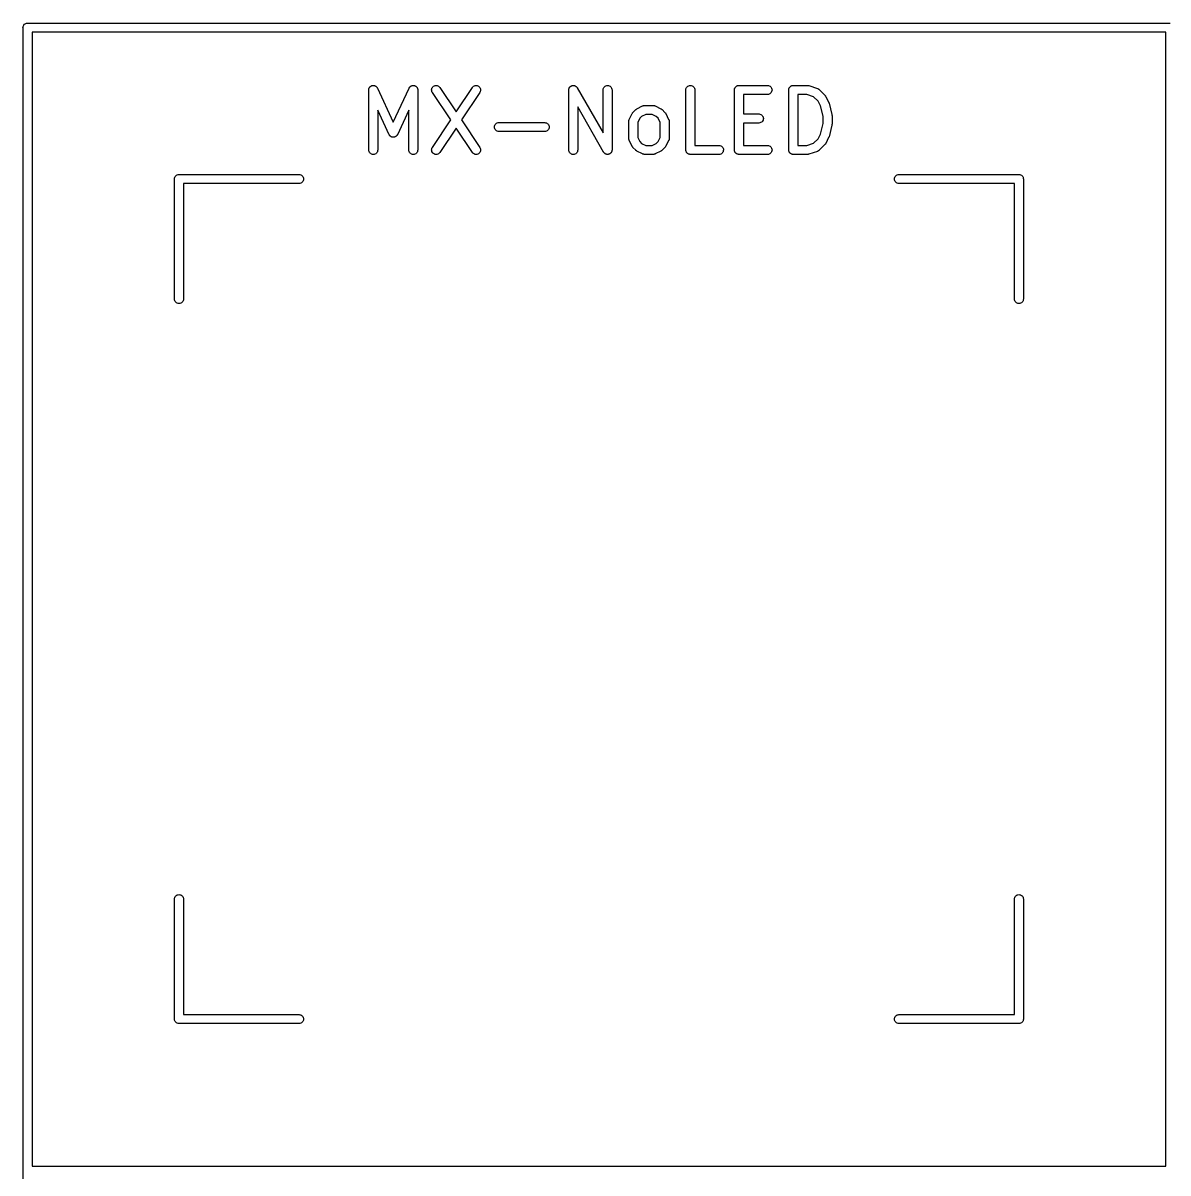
# Model space of a CAD drawing. Extents: x 92.8 to 169.1, y -159.6 to -64.2.
# Drawn here: x 92.79 to 111.88, y -83.38 to -64.22 of the extents above; entities that cross this region are included whole.
import ezdxf

# ---------------------------------------------------------------- set-up
doc = ezdxf.new("R2010")
doc.units = 0
doc.layers.add('BLACK', color=7, linetype='CONTINUOUS')

msp = doc.modelspace()

# ---------------------------------------------------------------- linework, layer by layer
at = {"layer": 'BLACK', "linetype": 'CONTINUOUS'}
for p, q in [((92.7936, -64.2938), (92.7951, -64.2791)), ((92.794, -64.2975), (92.7936, -64.2938)), ((92.794, -83.3401), (92.794, -64.2975)), ((92.7951, -64.2791), (92.7994, -64.265)), ((92.7994, -64.265), (92.8063, -64.2519)), ((92.8063, -64.2519), (92.8157, -64.2405)), ((92.8157, -64.2405), (92.8271, -64.2311)), ((92.8271, -64.2311), (92.8402, -64.2242)), ((92.8402, -64.2242), (92.8543, -64.2199)), ((92.8543, -64.2199), (92.8653, -64.2188)), ((92.8653, -64.2188), (92.869, -64.2184)), ((92.869, -64.2184), (92.8727, -64.2188)), ((92.8727, -64.2188), (111.915, -64.2188)), ((92.944, -64.3688), (92.944, -83.2688)), ((111.844, -64.3688), (92.944, -64.3688)), ((111.844, -83.2688), (111.844, -64.3688)), ((98.5571, -65.3326), (98.5577, -65.3271)), ((98.5571, -65.3337), (98.5571, -65.3326)), ((98.5571, -66.3337), (98.5571, -65.3337)), ((98.5577, -65.3271), (98.5581, -65.3215)), ((98.5581, -65.3215), (98.5585, -65.3198)), ((98.5585, -65.3198), (98.5587, -65.3181)), ((98.5587, -65.3181), (98.5604, -65.3127)), ((98.5604, -65.3127), (98.5619, -65.3073)), ((98.5619, -65.3073), (98.5626, -65.3058)), ((98.5626, -65.3058), (98.5632, -65.3041)), ((98.5632, -65.3041), (98.5659, -65.2992)), ((98.5659, -65.2992), (98.5683, -65.2942)), ((98.5683, -65.2942), (98.5694, -65.2928)), ((98.5694, -65.2928), (98.5702, -65.2913)), ((98.5702, -65.2913), (98.5738, -65.287)), ((98.5738, -65.287), (98.5772, -65.2825)), ((98.5772, -65.2825), (98.5785, -65.2814)), ((98.5785, -65.2814), (98.5796, -65.2801)), ((98.5796, -65.2801), (98.584, -65.2766)), ((98.584, -65.2766), (98.5882, -65.2729)), ((98.5882, -65.2729), (98.5897, -65.272)), ((98.5897, -65.272), (98.591, -65.2709)), ((98.591, -65.2709), (98.596, -65.2683)), ((98.596, -65.2683), (98.6009, -65.2655)), ((98.6009, -65.2655), (98.6025, -65.2649)), ((98.6025, -65.2649), (98.604, -65.2641)), ((98.604, -65.2641), (98.6094, -65.2626)), ((98.6094, -65.2626), (98.6147, -65.2607)), ((98.6147, -65.2607), (98.6164, -65.2605)), ((98.6164, -65.2605), (98.618, -65.26)), ((98.618, -65.26), (98.6236, -65.2595)), ((98.6236, -65.2595), (98.6292, -65.2587)), ((98.6292, -65.2587), (98.6309, -65.2588)), ((98.6309, -65.2588), (98.6326, -65.2587)), ((98.6326, -65.2587), (98.6382, -65.2593)), ((98.6382, -65.2593), (98.6438, -65.2596)), ((98.6438, -65.2596), (98.6455, -65.26)), ((98.6455, -65.26), (98.6472, -65.2602)), ((98.6472, -65.2602), (98.6525, -65.2619)), ((98.6525, -65.2619), (98.658, -65.2633)), ((98.658, -65.2633), (98.6595, -65.264)), ((98.6595, -65.264), (98.6612, -65.2645)), ((98.6612, -65.2645), (98.6661, -65.2672)), ((98.6661, -65.2672), (98.6712, -65.2697)), ((98.6712, -65.2697), (98.6725, -65.2707)), ((98.6725, -65.2707), (98.674, -65.2715)), ((98.674, -65.2715), (98.6784, -65.2751)), ((98.6784, -65.2751), (98.6828, -65.2785)), ((98.6828, -65.2785), (98.684, -65.2797)), ((98.684, -65.2797), (98.6853, -65.2808)), ((98.6853, -65.2808), (98.6889, -65.2852)), ((98.6889, -65.2852), (98.6926, -65.2894)), ((98.6926, -65.2894), (98.6935, -65.2908)), ((98.6935, -65.2908), (98.6946, -65.2922)), ((98.6946, -65.2922), (98.6972, -65.2971)), ((98.6972, -65.2971), (98.7001, -65.302)), ((98.7001, -65.302), (98.9654, -65.8706)), ((98.9654, -65.8706), (99.2308, -65.302)), ((99.2308, -65.302), (99.2312, -65.301)), ((99.2312, -65.301), (99.2342, -65.2962)), ((99.2342, -65.2962), (99.2369, -65.2913)), ((99.2369, -65.2913), (99.238, -65.29)), ((99.238, -65.29), (99.2389, -65.2885)), ((99.2389, -65.2885), (99.2427, -65.2844)), ((99.2427, -65.2844), (99.2463, -65.2801)), ((99.2463, -65.2801), (99.2476, -65.279)), ((99.2476, -65.279), (99.2488, -65.2778)), ((99.2488, -65.2778), (99.2533, -65.2744)), ((99.2533, -65.2744), (99.2577, -65.2709)), ((99.2577, -65.2709), (99.2592, -65.2701)), ((99.2592, -65.2701), (99.2606, -65.2691)), ((99.2606, -65.2691), (99.2657, -65.2667)), ((99.2657, -65.2667), (99.2707, -65.2641)), ((99.2707, -65.2641), (99.2723, -65.2637)), ((99.2723, -65.2637), (99.2739, -65.2629)), ((99.2739, -65.2629), (99.2793, -65.2616)), ((99.2793, -65.2616), (99.2847, -65.26)), ((99.2847, -65.26), (99.2864, -65.2599)), ((99.2864, -65.2599), (99.2881, -65.2594)), ((99.2881, -65.2594), (99.2937, -65.2592)), ((99.2937, -65.2592), (99.2993, -65.2587)), ((99.2993, -65.2587), (99.301, -65.2589)), ((99.301, -65.2589), (99.3027, -65.2588)), ((99.3027, -65.2588), (99.3083, -65.2596)), ((99.3083, -65.2596), (99.3138, -65.2602)), ((99.3138, -65.2602), (99.3155, -65.2607)), ((99.3155, -65.2607), (99.3172, -65.261)), ((99.3172, -65.261), (99.3225, -65.2629)), ((99.3225, -65.2629), (99.3278, -65.2645)), ((99.3278, -65.2645), (99.3293, -65.2654)), ((99.3293, -65.2654), (99.331, -65.2659)), ((99.331, -65.2659), (99.3358, -65.2688)), ((99.3358, -65.2688), (99.3407, -65.2715)), ((99.3407, -65.2715), (99.342, -65.2726)), ((99.342, -65.2726), (99.3435, -65.2735)), ((99.3435, -65.2735), (99.3477, -65.2773)), ((99.3477, -65.2773), (99.352, -65.2808)), ((99.352, -65.2808), (99.3531, -65.2822)), ((99.3531, -65.2822), (99.3543, -65.2833)), ((99.3543, -65.2833), (99.3577, -65.2878)), ((99.3577, -65.2878), (99.3612, -65.2922)), ((99.3612, -65.2922), (99.362, -65.2937)), ((99.362, -65.2937), (99.3631, -65.2951)), ((99.3631, -65.2951), (99.3655, -65.3002)), ((99.3655, -65.3002), (99.3681, -65.3051)), ((99.3681, -65.3051), (99.3686, -65.3067)), ((99.3686, -65.3067), (99.3693, -65.3083)), ((99.3693, -65.3083), (99.3707, -65.3137)), ((99.3707, -65.3137), (99.3723, -65.3191)), ((99.3723, -65.3191), (99.3725, -65.3208)), ((99.3725, -65.3208), (99.3729, -65.3225)), ((99.3729, -65.3225), (99.3732, -65.3281)), ((99.3732, -65.3281), (99.3738, -65.3337)), ((99.3738, -65.3337), (99.3738, -66.3337)), ((99.6047, -65.3328), (99.6063, -65.3182)), ((99.606, -65.3473), (99.6047, -65.3328)), ((99.61, -65.3614), (99.606, -65.3473)), ((99.6063, -65.3182), (99.6107, -65.3042)), ((99.6107, -65.3042), (99.6178, -65.2914)), ((99.6178, -65.2914), (99.6272, -65.2802)), ((99.6272, -65.2802), (99.6385, -65.271)), ((99.6385, -65.271), (99.6515, -65.2642)), ((99.6515, -65.2642), (99.6655, -65.26)), ((99.6655, -65.26), (99.6801, -65.2587)), ((99.6801, -65.2587), (99.6947, -65.2602)), ((99.6947, -65.2602), (99.7087, -65.2645)), ((99.7087, -65.2645), (99.7216, -65.2714)), ((99.7216, -65.2714), (99.7328, -65.2807)), ((99.7328, -65.2807), (99.7421, -65.2921)), ((99.7421, -65.2921), (100.013, -65.6985)), ((100.013, -65.6985), (100.284, -65.2921)), ((100.284, -65.2921), (100.285, -65.2912)), ((100.285, -65.2912), (100.294, -65.28)), ((100.294, -65.28), (100.305, -65.2709)), ((100.305, -65.2709), (100.318, -65.2641)), ((100.318, -65.2641), (100.332, -65.26)), ((100.332, -65.26), (100.347, -65.2587)), ((100.347, -65.2587), (100.362, -65.2602)), ((100.362, -65.2602), (100.376, -65.2646)), ((100.376, -65.2646), (100.388, -65.2716)), ((100.388, -65.2716), (100.4, -65.2809)), ((100.4, -65.2809), (100.409, -65.2923)), ((100.409, -65.2923), (100.416, -65.3052)), ((100.416, -65.3052), (100.42, -65.3192)), ((100.42, -65.3484), (100.416, -65.3624)), ((100.42, -65.3192), (100.421, -65.3338)), ((100.421, -65.3338), (100.42, -65.3484)), ((101.89, -65.3326), (101.891, -65.3301)), ((101.89, -65.3337), (101.89, -65.3326)), ((101.89, -66.3337), (101.89, -65.3337)), ((101.891, -65.3276), (101.892, -65.3229)), ((101.891, -65.3301), (101.891, -65.3276)), ((101.892, -65.3181), (101.893, -65.3157)), ((101.892, -65.3229), (101.892, -65.3181)), ((101.893, -65.3132), (101.895, -65.3087)), ((101.893, -65.3157), (101.893, -65.3132)), ((101.895, -65.3087), (101.896, -65.3041)), ((101.896, -65.3041), (101.898, -65.3019)), ((101.898, -65.3019), (101.899, -65.2996)), ((101.899, -65.2996), (101.901, -65.2955)), ((101.901, -65.2955), (101.904, -65.2913)), ((101.904, -65.2913), (101.905, -65.2894)), ((101.905, -65.2894), (101.907, -65.2872)), ((101.907, -65.2872), (101.91, -65.2838)), ((101.91, -65.2838), (101.913, -65.2801)), ((101.913, -65.2801), (101.915, -65.2785)), ((101.915, -65.2785), (101.917, -65.2767)), ((101.917, -65.2767), (101.921, -65.2739)), ((101.921, -65.2739), (101.924, -65.2709)), ((101.924, -65.2709), (101.927, -65.2698)), ((101.927, -65.2698), (101.929, -65.2683)), ((101.929, -65.2683), (101.933, -65.2664)), ((101.933, -65.2664), (101.937, -65.2641)), ((101.937, -65.2641), (101.94, -65.2634)), ((101.94, -65.2634), (101.942, -65.2624)), ((101.942, -65.2624), (101.947, -65.2614)), ((101.947, -65.2614), (101.951, -65.26)), ((101.951, -65.26), (101.954, -65.2598)), ((101.954, -65.2598), (101.956, -65.2592)), ((101.956, -65.2592), (101.961, -65.2591)), ((101.961, -65.2591), (101.966, -65.2587)), ((101.966, -65.2587), (101.968, -65.2589)), ((101.968, -65.2589), (101.971, -65.2589)), ((101.971, -65.2589), (101.976, -65.2597)), ((101.976, -65.2597), (101.981, -65.2602)), ((101.981, -65.2602), (101.983, -65.261)), ((101.983, -65.261), (101.985, -65.2614)), ((101.985, -65.2614), (101.99, -65.2631)), ((101.99, -65.2631), (101.994, -65.2645)), ((101.994, -65.2645), (101.997, -65.2657)), ((101.997, -65.2657), (101.999, -65.2667)), ((101.999, -65.2667), (102.003, -65.2692)), ((102.003, -65.2692), (102.007, -65.2715)), ((102.007, -65.2715), (102.009, -65.2731)), ((102.009, -65.2731), (102.011, -65.2745)), ((102.011, -65.2745), (102.015, -65.2778)), ((102.015, -65.2778), (102.019, -65.2808)), ((102.019, -65.2808), (102.02, -65.2828)), ((102.02, -65.2828), (102.022, -65.2845)), ((102.022, -65.2845), (102.025, -65.2885)), ((102.025, -65.2885), (102.028, -65.2922)), ((102.028, -65.2922), (102.029, -65.2944)), ((102.029, -65.2944), (102.031, -65.2965)), ((102.031, -65.2965), (102.462, -66.0513)), ((102.462, -65.3326), (102.463, -65.3181)), ((102.462, -65.3337), (102.462, -65.3326)), ((102.462, -66.0513), (102.462, -65.3337)), ((102.463, -65.3181), (102.468, -65.3041)), ((102.468, -65.3041), (102.475, -65.2913)), ((102.475, -65.2913), (102.484, -65.2801)), ((102.484, -65.2801), (102.496, -65.2709)), ((102.496, -65.2709), (102.509, -65.2641)), ((102.509, -65.2641), (102.523, -65.26)), ((102.523, -65.26), (102.537, -65.2587)), ((102.537, -65.2587), (102.552, -65.2602)), ((102.552, -65.2602), (102.566, -65.2645)), ((102.566, -65.2645), (102.579, -65.2715)), ((102.579, -65.2715), (102.59, -65.2808)), ((102.59, -65.2808), (102.599, -65.2922)), ((102.599, -65.2922), (102.606, -65.3051)), ((102.606, -65.3051), (102.61, -65.3191)), ((102.61, -65.3191), (102.612, -65.3337)), ((102.612, -65.3337), (102.612, -66.3337)), ((103.843, -65.3326), (103.844, -65.3181)), ((103.843, -65.3337), (103.843, -65.3326)), ((103.843, -66.3337), (103.843, -65.3337)), ((103.844, -65.3181), (103.849, -65.3041)), ((103.849, -65.3041), (103.856, -65.2913)), ((103.856, -65.2913), (103.865, -65.2801)), ((103.865, -65.2801), (103.877, -65.2709)), ((103.877, -65.2709), (103.89, -65.2641)), ((103.89, -65.2641), (103.904, -65.26)), ((103.904, -65.26), (103.918, -65.2587)), ((103.918, -65.2587), (103.933, -65.2602)), ((103.933, -65.2602), (103.947, -65.2645)), ((103.947, -65.2645), (103.96, -65.2715)), ((103.96, -65.2715), (103.971, -65.2808)), ((103.971, -65.2808), (103.98, -65.2922)), ((103.98, -65.2922), (103.987, -65.3051)), ((103.987, -65.3051), (103.991, -65.3191)), ((103.991, -65.3191), (103.993, -65.3337)), ((103.993, -65.3337), (103.993, -66.2587)), ((104.652, -65.3326), (104.653, -65.3256)), ((104.652, -65.3331), (104.652, -65.3326)), ((104.652, -65.3332), (104.652, -65.3331)), ((104.652, -65.3337), (104.652, -65.3332)), ((104.652, -65.3332), (104.652, -65.3332)), ((104.652, -66.3337), (104.652, -65.3337)), ((104.653, -65.3256), (104.654, -65.3186)), ((104.654, -65.3181), (104.656, -65.3114)), ((104.654, -65.3183), (104.654, -65.3181)), ((104.654, -65.3186), (104.654, -65.3183)), ((104.656, -65.3114), (104.658, -65.3046)), ((104.658, -65.3041), (104.662, -65.2979)), ((104.658, -65.3044), (104.658, -65.3041)), ((104.658, -65.3046), (104.658, -65.3044)), ((104.662, -65.2979), (104.665, -65.2917)), ((104.665, -65.2913), (104.67, -65.2859)), ((104.665, -65.2915), (104.665, -65.2913)), ((104.665, -65.2917), (104.665, -65.2915)), ((104.67, -65.2859), (104.674, -65.2805)), ((104.674, -65.2805), (104.675, -65.2803)), ((104.675, -65.2801), (104.68, -65.2757)), ((104.675, -65.2803), (104.675, -65.2801)), ((104.68, -65.2757), (104.686, -65.2712)), ((104.686, -65.2709), (104.693, -65.2677)), ((104.686, -65.2711), (104.686, -65.2709)), ((104.686, -65.2712), (104.686, -65.2711)), ((104.693, -65.2677), (104.699, -65.2643)), ((104.699, -65.2641), (104.706, -65.2621)), ((104.699, -65.2643), (104.699, -65.2641)), ((104.699, -65.2643), (104.699, -65.2643)), ((104.706, -65.2621), (104.713, -65.2601)), ((104.713, -65.26), (104.72, -65.2594)), ((104.713, -65.2601), (104.713, -65.26)), ((104.713, -65.2601), (104.713, -65.2601)), ((104.72, -65.2594), (104.727, -65.2587)), ((104.727, -65.2587), (105.204, -65.2587)), ((105.204, -65.2587), (105.205, -65.2587)), ((105.205, -65.2587), (105.219, -65.2603)), ((105.219, -65.2603), (105.233, -65.2647)), ((105.233, -65.2647), (105.246, -65.2718)), ((105.246, -65.2718), (105.257, -65.2812)), ((105.257, -65.2812), (105.266, -65.2926)), ((105.266, -65.2926), (105.273, -65.3056)), ((105.273, -65.3056), (105.277, -65.3196)), ((105.277, -65.3488), (105.273, -65.3627)), ((105.277, -65.3196), (105.279, -65.3342)), ((105.279, -65.3342), (105.277, -65.3488)), ((105.557, -65.3326), (105.558, -65.3256)), ((105.557, -65.3331), (105.557, -65.3326)), ((105.557, -65.3332), (105.557, -65.3331)), ((105.557, -65.3337), (105.557, -65.3332)), ((105.557, -65.3332), (105.557, -65.3332)), ((105.557, -66.3337), (105.557, -65.3337)), ((105.558, -65.3256), (105.559, -65.3186)), ((105.559, -65.3181), (105.561, -65.3114)), ((105.559, -65.3183), (105.559, -65.3181)), ((105.559, -65.3186), (105.559, -65.3183)), ((105.561, -65.3114), (105.563, -65.3046)), ((105.563, -65.3041), (105.567, -65.2979)), ((105.563, -65.3044), (105.563, -65.3041)), ((105.563, -65.3046), (105.563, -65.3044)), ((105.567, -65.2979), (105.57, -65.2917)), ((105.57, -65.2913), (105.575, -65.2859)), ((105.57, -65.2915), (105.57, -65.2913)), ((105.57, -65.2917), (105.57, -65.2915)), ((105.575, -65.2859), (105.579, -65.2805)), ((105.579, -65.2803), (105.58, -65.2801)), ((105.579, -65.2805), (105.579, -65.2803)), ((105.58, -65.2801), (105.585, -65.2757)), ((105.585, -65.2757), (105.591, -65.2712)), ((105.591, -65.2709), (105.597, -65.2677)), ((105.591, -65.2711), (105.591, -65.2709)), ((105.591, -65.2712), (105.591, -65.2711)), ((105.597, -65.2677), (105.604, -65.2643)), ((105.604, -65.2641), (105.611, -65.2621)), ((105.604, -65.2643), (105.604, -65.2641)), ((105.604, -65.2643), (105.604, -65.2643)), ((105.611, -65.2621), (105.618, -65.2601)), ((105.618, -65.26), (105.625, -65.2594)), ((105.618, -65.2601), (105.618, -65.26)), ((105.618, -65.2601), (105.618, -65.2601)), ((105.625, -65.2594), (105.632, -65.2587)), ((105.632, -65.2587), (105.87, -65.2587)), ((105.87, -65.2587), (105.871, -65.2587)), ((105.871, -65.2587), (105.875, -65.2592)), ((105.875, -65.2592), (105.88, -65.2593)), ((105.88, -65.2593), (105.883, -65.26)), ((105.883, -65.26), (105.886, -65.2603)), ((105.886, -65.2603), (105.89, -65.2616)), ((105.89, -65.2616), (105.894, -65.2625)), ((105.894, -65.2625), (106.037, -65.3101)), ((106.037, -65.3101), (106.038, -65.3105)), ((106.038, -65.3105), (106.04, -65.3114)), ((106.04, -65.3114), (106.042, -65.3121)), ((106.042, -65.3121), (106.046, -65.3145)), ((106.046, -65.3145), (106.051, -65.3166)), ((106.051, -65.3166), (106.053, -65.3179)), ((106.053, -65.3179), (106.055, -65.319)), ((106.055, -65.319), (106.059, -65.3222)), ((106.059, -65.3222), (106.063, -65.3252)), ((106.063, -65.3252), (106.064, -65.3269)), ((106.064, -65.3269), (106.066, -65.3283)), ((106.066, -65.3283), (106.161, -65.4235)), ((99.6167, -65.3744), (99.61, -65.3614)), ((99.6173, -65.3753), (99.6167, -65.3744)), ((99.9229, -65.8337), (99.6173, -65.3753)), ((100.409, -65.3753), (100.103, -65.8337)), ((100.416, -65.3624), (100.409, -65.3753)), ((105.204, -65.4087), (104.802, -65.4087)), ((104.802, -65.4087), (104.802, -65.7349)), ((105.218, -65.4073), (105.204, -65.4087)), ((105.232, -65.403), (105.218, -65.4073)), ((105.245, -65.3961), (105.232, -65.403)), ((105.256, -65.3869), (105.245, -65.3961)), ((105.266, -65.3756), (105.256, -65.3869)), ((105.273, -65.3627), (105.266, -65.3756)), ((105.707, -65.4087), (105.707, -66.2587)), ((105.858, -65.4087), (105.707, -65.4087)), ((105.973, -65.4469), (105.858, -65.4087)), ((106.047, -65.521), (105.973, -65.4469)), ((106.085, -65.598), (106.047, -65.521)), ((106.161, -65.4235), (106.162, -65.4243)), ((106.162, -65.4243), (106.165, -65.4275)), ((106.165, -65.4275), (106.168, -65.4306)), ((106.168, -65.4306), (106.169, -65.4333)), ((106.169, -65.4333), (106.171, -65.4357)), ((106.171, -65.4357), (106.173, -65.4394)), ((106.173, -65.4394), (106.175, -65.443)), ((106.175, -65.443), (106.223, -65.5382)), ((106.223, -65.5382), (106.223, -65.5392)), ((106.223, -65.5392), (106.224, -65.5395)), ((106.224, -65.5395), (106.224, -65.5398)), ((106.224, -65.5398), (106.226, -65.5464)), ((98.8975, -66.0797), (98.7071, -65.6717)), ((98.7071, -65.6717), (98.7071, -66.3337)), ((99.2238, -65.6717), (99.0334, -66.0797)), ((99.2238, -66.3337), (99.2238, -65.6717)), ((102.472, -66.3709), (102.04, -65.6161)), ((102.04, -65.6161), (102.04, -66.3337)), ((102.898, -65.8239), (102.946, -65.7287)), ((102.946, -65.7278), (102.949, -65.7242)), ((102.946, -65.7287), (102.946, -65.7278)), ((102.949, -65.7242), (102.951, -65.7205)), ((102.951, -65.7205), (102.953, -65.7181)), ((102.953, -65.7181), (102.954, -65.7155)), ((102.954, -65.7155), (102.957, -65.7125)), ((102.957, -65.7125), (102.96, -65.7092)), ((102.96, -65.7092), (103.008, -65.6616)), ((103.008, -65.6609), (103.012, -65.6582)), ((103.008, -65.6616), (103.008, -65.6609)), ((103.012, -65.6582), (103.015, -65.6553)), ((103.015, -65.6553), (103.017, -65.6537)), ((103.017, -65.6537), (103.02, -65.6517)), ((103.02, -65.6517), (103.024, -65.6498)), ((103.024, -65.6498), (103.027, -65.6476)), ((103.027, -65.6476), (103.122, -65.5999)), ((103.122, -65.5999), (103.123, -65.5995)), ((103.123, -65.5995), (103.125, -65.5987)), ((103.125, -65.5987), (103.127, -65.5977)), ((103.127, -65.5977), (103.132, -65.5962)), ((103.132, -65.5962), (103.137, -65.5944)), ((103.137, -65.5944), (103.139, -65.5941)), ((103.139, -65.5941), (103.141, -65.5934)), ((103.141, -65.5934), (103.146, -65.5929)), ((103.146, -65.5929), (103.152, -65.5921)), ((103.152, -65.5921), (103.154, -65.5922)), ((103.154, -65.5922), (103.156, -65.592)), ((103.156, -65.592), (103.299, -65.592)), ((103.299, -65.592), (103.3, -65.592)), ((103.3, -65.592), (103.302, -65.5923)), ((103.302, -65.5923), (103.304, -65.5922)), ((103.304, -65.5922), (103.309, -65.5931)), ((103.309, -65.5931), (103.314, -65.5937)), ((103.314, -65.5937), (103.316, -65.5943)), ((103.316, -65.5943), (103.319, -65.5947)), ((103.319, -65.5947), (103.323, -65.5965)), ((103.323, -65.5965), (103.328, -65.5981)), ((103.328, -65.5981), (103.33, -65.5991)), ((103.33, -65.5991), (103.332, -65.5999)), ((103.332, -65.5999), (103.428, -65.6476)), ((103.428, -65.6476), (103.428, -65.648)), ((103.428, -65.648), (103.432, -65.6503)), ((103.432, -65.6503), (103.436, -65.6523)), ((103.436, -65.6523), (103.438, -65.6543)), ((103.438, -65.6543), (103.441, -65.656)), ((103.441, -65.656), (103.444, -65.6589)), ((103.444, -65.6589), (103.447, -65.6616)), ((103.447, -65.6616), (103.495, -65.7092)), ((103.495, -65.7092), (103.495, -65.71)), ((103.495, -65.71), (103.498, -65.7133)), ((103.498, -65.7133), (103.501, -65.7163)), ((103.501, -65.7163), (103.503, -65.719)), ((103.503, -65.719), (103.505, -65.7214)), ((103.505, -65.7214), (103.506, -65.7251)), ((103.506, -65.7251), (103.509, -65.7287)), ((103.509, -65.7287), (103.556, -65.8239)), ((104.802, -65.7349), (105.061, -65.7349)), ((105.061, -65.7349), (105.062, -65.7349)), ((105.062, -65.7349), (105.076, -65.7365)), ((106.129, -65.7715), (106.085, -65.598)), ((106.226, -65.5464), (106.228, -65.5529)), ((106.228, -65.5529), (106.229, -65.5533)), ((106.229, -65.5533), (106.229, -65.5536)), ((106.229, -65.5536), (106.276, -65.7441)), ((99.6173, -66.2921), (99.9229, -65.8337)), ((100.103, -65.8337), (100.409, -66.2921)), ((100.654, -65.9376), (100.658, -65.9237)), ((100.658, -65.9237), (100.665, -65.9108)), ((100.665, -65.9108), (100.674, -65.8995)), ((100.674, -65.8995), (100.686, -65.8903)), ((100.686, -65.8903), (100.699, -65.8834)), ((100.699, -65.8834), (100.713, -65.8792)), ((100.713, -65.8792), (100.727, -65.8777)), ((100.727, -65.8777), (101.489, -65.8777)), ((101.489, -65.8777), (101.49, -65.8777)), ((101.49, -65.8777), (101.505, -65.8794)), ((101.505, -65.8794), (101.519, -65.8838)), ((101.519, -65.8838), (101.532, -65.8908)), ((101.532, -65.8908), (101.543, -65.9003)), ((101.543, -65.9003), (101.552, -65.9117)), ((101.552, -65.9117), (101.559, -65.9246)), ((101.559, -65.9246), (101.563, -65.9387)), ((102.89, -65.8564), (102.891, -65.8542)), ((102.89, -65.8575), (102.89, -65.8564)), ((102.89, -66.1432), (102.89, -65.8575)), ((102.891, -65.847), (102.892, -65.8419)), ((102.891, -65.852), (102.891, -65.847)), ((102.891, -65.8542), (102.891, -65.852)), ((102.892, -65.8419), (102.893, -65.8398)), ((102.893, -65.8376), (102.895, -65.8328)), ((102.893, -65.8398), (102.893, -65.8376)), ((102.895, -65.8328), (102.896, -65.8279)), ((102.896, -65.8279), (102.898, -65.826)), ((102.898, -65.826), (102.898, -65.8239)), ((103.075, -65.8067), (103.04, -65.8752)), ((103.04, -65.8752), (103.04, -66.1255)), ((103.105, -65.7763), (103.075, -65.8067)), ((103.174, -65.742), (103.105, -65.7763)), ((103.281, -65.742), (103.174, -65.742)), ((103.35, -65.7763), (103.281, -65.742)), ((103.38, -65.8067), (103.35, -65.7763)), ((103.414, -65.8752), (103.38, -65.8067)), ((103.414, -66.1255), (103.414, -65.8752)), ((103.556, -65.8239), (103.557, -65.8249)), ((103.557, -65.8249), (103.558, -65.827)), ((103.558, -65.827), (103.559, -65.8289)), ((103.559, -65.8289), (103.56, -65.8338)), ((103.56, -65.8338), (103.562, -65.8386)), ((103.562, -65.8386), (103.562, -65.8408)), ((103.562, -65.8408), (103.563, -65.8429)), ((103.563, -65.8429), (103.563, -65.848)), ((103.563, -65.848), (103.564, -65.8531)), ((103.564, -65.8531), (103.564, -65.8553)), ((103.564, -65.8553), (103.564, -65.8575)), ((103.564, -65.8575), (103.564, -66.1432)), ((105.061, -65.8849), (104.802, -65.8849)), ((104.802, -65.8849), (104.802, -66.2587)), ((105.075, -65.8834), (105.061, -65.8849)), ((105.089, -65.8792), (105.075, -65.8834)), ((105.076, -65.7365), (105.09, -65.7409)), ((105.102, -65.8723), (105.089, -65.8792)), ((105.09, -65.7409), (105.103, -65.748)), ((105.114, -65.8631), (105.102, -65.8723)), ((105.103, -65.748), (105.114, -65.7574)), ((105.114, -65.7574), (105.123, -65.7688)), ((105.123, -65.8518), (105.114, -65.8631)), ((105.123, -65.7688), (105.13, -65.7818)), ((105.13, -65.8389), (105.123, -65.8518)), ((105.13, -65.7818), (105.134, -65.7958)), ((105.134, -65.825), (105.13, -65.8389)), ((105.134, -65.7958), (105.136, -65.8104)), ((105.136, -65.8104), (105.134, -65.825)), ((106.085, -66.0694), (106.129, -65.8959)), ((106.129, -65.8959), (106.129, -65.7715)), ((106.276, -65.9233), (106.229, -66.1138)), ((106.276, -65.7441), (106.277, -65.7451)), ((106.277, -65.9207), (106.276, -65.922)), ((106.276, -65.922), (106.276, -65.9233)), ((106.277, -65.7451), (106.277, -65.7464)), ((106.277, -65.7464), (106.277, -65.7477)), ((106.277, -65.7477), (106.278, -65.7537)), ((106.278, -65.9148), (106.277, -65.9207)), ((106.278, -65.7537), (106.278, -65.7596)), ((106.278, -65.7596), (106.278, -65.7609)), ((106.278, -65.7609), (106.279, -65.7623)), ((106.279, -65.9062), (106.278, -65.9075)), ((106.278, -65.9075), (106.278, -65.9088)), ((106.278, -65.9088), (106.278, -65.9148)), ((106.279, -65.7623), (106.279, -65.9051)), ((106.279, -65.9051), (106.279, -65.9062)), ((98.8995, -66.083), (98.8975, -66.0797)), ((98.9011, -66.0866), (98.8995, -66.083)), ((98.9032, -66.0893), (98.9011, -66.0866)), ((98.9049, -66.0923), (98.9032, -66.0893)), ((98.9075, -66.0952), (98.9049, -66.0923)), ((98.9099, -66.0983), (98.9075, -66.0952)), ((98.9124, -66.1006), (98.9099, -66.0983)), ((98.9147, -66.1032), (98.9124, -66.1006)), ((98.9178, -66.1055), (98.9147, -66.1032)), ((98.9207, -66.1082), (98.9178, -66.1055)), ((98.9236, -66.1099), (98.9207, -66.1082)), ((98.9264, -66.112), (98.9236, -66.1099)), ((98.9299, -66.1137), (98.9264, -66.112)), ((98.9332, -66.1157), (98.9299, -66.1137)), ((98.9365, -66.1169), (98.9332, -66.1157)), ((98.9396, -66.1184), (98.9365, -66.1169)), ((98.9934, -66.1173), (98.9903, -66.1187)), ((98.9967, -66.1161), (98.9934, -66.1173)), ((99, -66.1142), (98.9967, -66.1161)), ((99.0036, -66.1125), (99, -66.1142)), ((99.0064, -66.1105), (99.0036, -66.1125)), ((99.0093, -66.1088), (99.0064, -66.1105)), ((99.0122, -66.1062), (99.0093, -66.1088)), ((99.0154, -66.1039), (99.0122, -66.1062)), ((99.0177, -66.1014), (99.0154, -66.1039)), ((99.0203, -66.0991), (99.0177, -66.1014)), ((99.0227, -66.096), (99.0203, -66.0991)), ((99.0253, -66.0931), (99.0227, -66.096)), ((99.0271, -66.0902), (99.0253, -66.0931)), ((99.0292, -66.0875), (99.0271, -66.0902)), ((99.0309, -66.084), (99.0292, -66.0875)), ((99.0329, -66.0806), (99.0309, -66.084)), ((99.0334, -66.0797), (99.0329, -66.0806)), ((100.013, -65.9689), (99.7421, -66.3753)), ((100.284, -66.3753), (100.013, -65.9689)), ((100.652, -65.9522), (100.654, -65.9376)), ((100.654, -65.9668), (100.652, -65.9522)), ((100.658, -65.9808), (100.654, -65.9668)), ((100.665, -65.9938), (100.658, -65.9808)), ((100.674, -66.0052), (100.665, -65.9938)), ((100.685, -66.0146), (100.674, -66.0052)), ((100.698, -66.0217), (100.685, -66.0146)), ((100.712, -66.0261), (100.698, -66.0217)), ((100.726, -66.0277), (100.712, -66.0261)), ((100.727, -66.0277), (100.726, -66.0277)), ((101.489, -66.0277), (100.727, -66.0277)), ((101.504, -66.0263), (101.489, -66.0277)), ((101.518, -66.0221), (101.504, -66.0263)), ((101.531, -66.0152), (101.518, -66.0221)), ((101.542, -66.0059), (101.531, -66.0152)), ((101.551, -65.9947), (101.542, -66.0059)), ((101.558, -65.9818), (101.551, -65.9947)), ((101.563, -65.9678), (101.558, -65.9818)), ((101.563, -65.9387), (101.564, -65.9533)), ((101.564, -65.9533), (101.563, -65.9678)), ((106.047, -66.1464), (106.085, -66.0694)), ((106.228, -66.1155), (106.226, -66.122)), ((106.229, -66.1138), (106.228, -66.1148)), ((106.228, -66.1148), (106.228, -66.1151)), ((106.228, -66.1151), (106.228, -66.1155)), ((98.9433, -66.1193), (98.9396, -66.1184)), ((98.947, -66.1207), (98.9433, -66.1193)), ((98.9504, -66.1212), (98.947, -66.1207)), ((98.9537, -66.122), (98.9504, -66.1212)), ((98.9576, -66.1223), (98.9537, -66.122)), ((98.9615, -66.1229), (98.9576, -66.1223)), ((98.9649, -66.1227), (98.9615, -66.1229)), ((98.9683, -66.1229), (98.9649, -66.1227)), ((98.9722, -66.1224), (98.9683, -66.1229)), ((98.9761, -66.1222), (98.9722, -66.1224)), ((98.9794, -66.1214), (98.9761, -66.1222)), ((98.9828, -66.1209), (98.9794, -66.1214)), ((98.9865, -66.1196), (98.9828, -66.1209)), ((98.9903, -66.1187), (98.9865, -66.1196)), ((99.6062, -66.319), (99.6104, -66.305)), ((99.6104, -66.305), (99.6173, -66.2921)), ((100.409, -66.2921), (100.409, -66.293)), ((100.409, -66.293), (100.416, -66.306)), ((100.416, -66.306), (100.42, -66.32)), ((102.891, -66.1454), (102.89, -66.1432)), ((102.891, -66.1476), (102.891, -66.1454)), ((102.891, -66.1527), (102.891, -66.1476)), ((102.892, -66.1578), (102.891, -66.1527)), ((102.892, -66.1599), (102.892, -66.1578)), ((102.893, -66.1621), (102.892, -66.1599)), ((102.895, -66.1669), (102.893, -66.1621)), ((102.896, -66.1718), (102.895, -66.1669)), ((102.897, -66.1737), (102.896, -66.1718)), ((102.898, -66.1758), (102.897, -66.1737)), ((102.898, -66.1767), (102.898, -66.1758)), ((102.946, -66.272), (102.898, -66.1767)), ((102.948, -66.2756), (102.946, -66.272)), ((102.95, -66.2793), (102.948, -66.2756)), ((102.952, -66.2817), (102.95, -66.2793)), ((102.954, -66.2844), (102.952, -66.2817)), ((102.957, -66.2874), (102.954, -66.2844)), ((102.959, -66.2907), (102.957, -66.2874)), ((102.96, -66.2915), (102.959, -66.2907)), ((103.008, -66.3391), (102.96, -66.2915)), ((103.04, -66.1255), (103.075, -66.194)), ((103.075, -66.194), (103.105, -66.2244)), ((103.105, -66.2244), (103.174, -66.2587)), ((103.174, -66.2587), (103.281, -66.2587)), ((103.281, -66.2587), (103.35, -66.2244)), ((103.35, -66.2244), (103.38, -66.194)), ((103.38, -66.194), (103.414, -66.1255)), ((103.495, -66.2915), (103.447, -66.3391)), ((103.497, -66.2882), (103.495, -66.2915)), ((103.5, -66.2852), (103.497, -66.2882)), ((103.502, -66.2826), (103.5, -66.2852)), ((103.504, -66.2802), (103.502, -66.2826)), ((103.506, -66.2765), (103.504, -66.2802)), ((103.508, -66.2729), (103.506, -66.2765)), ((103.509, -66.272), (103.508, -66.2729)), ((103.556, -66.1767), (103.509, -66.272)), ((103.557, -66.1747), (103.556, -66.1767)), ((103.558, -66.1727), (103.557, -66.1747)), ((103.56, -66.1679), (103.558, -66.1727)), ((103.562, -66.1631), (103.56, -66.1679)), ((103.563, -66.1588), (103.562, -66.1609)), ((103.562, -66.1609), (103.562, -66.1631)), ((103.564, -66.1487), (103.563, -66.1537)), ((103.563, -66.1537), (103.563, -66.1588)), ((103.564, -66.1432), (103.564, -66.1443)), ((103.564, -66.1443), (103.564, -66.1464)), ((103.564, -66.1464), (103.564, -66.1487)), ((103.993, -66.2587), (104.394, -66.2587)), ((104.394, -66.2587), (104.395, -66.2587)), ((104.395, -66.2587), (104.41, -66.2603)), ((104.41, -66.2603), (104.424, -66.2647)), ((104.424, -66.2647), (104.436, -66.2718)), ((104.436, -66.2718), (104.448, -66.2812)), ((104.448, -66.2812), (104.457, -66.2926)), ((104.457, -66.2926), (104.464, -66.3056)), ((104.464, -66.3056), (104.468, -66.3196)), ((104.802, -66.2587), (105.204, -66.2587)), ((105.204, -66.2587), (105.205, -66.2587)), ((105.205, -66.2587), (105.219, -66.2603)), ((105.219, -66.2603), (105.233, -66.2647)), ((105.233, -66.2647), (105.246, -66.2718)), ((105.246, -66.2718), (105.257, -66.2812)), ((105.257, -66.2812), (105.266, -66.2926)), ((105.266, -66.2926), (105.273, -66.3056)), ((105.273, -66.3056), (105.277, -66.3196)), ((105.707, -66.2587), (105.858, -66.2587)), ((105.858, -66.2587), (105.973, -66.2205)), ((105.973, -66.2205), (106.047, -66.1464)), ((106.161, -66.2439), (106.066, -66.3391)), ((106.164, -66.2406), (106.161, -66.2439)), ((106.167, -66.2376), (106.164, -66.2406)), ((106.169, -66.235), (106.167, -66.2376)), ((106.171, -66.2325), (106.169, -66.235)), ((106.173, -66.2288), (106.171, -66.2325)), ((106.175, -66.2253), (106.173, -66.2288)), ((106.223, -66.1291), (106.175, -66.2244)), ((106.175, -66.2244), (106.175, -66.2253)), ((106.226, -66.122), (106.223, -66.1285)), ((106.223, -66.1285), (106.223, -66.1288)), ((106.223, -66.1288), (106.223, -66.1291)), ((98.5585, -66.3482), (98.5571, -66.3337)), ((98.5628, -66.3623), (98.5585, -66.3482)), ((98.5696, -66.3752), (98.5628, -66.3623)), ((98.5789, -66.3865), (98.5696, -66.3752)), ((98.5902, -66.3959), (98.5789, -66.3865)), ((98.603, -66.4028), (98.5902, -66.3959)), ((98.617, -66.4071), (98.603, -66.4028)), ((98.6316, -66.4087), (98.617, -66.4071)), ((98.6461, -66.4074), (98.6316, -66.4087)), ((98.6602, -66.4032), (98.6461, -66.4074)), ((98.6732, -66.3964), (98.6602, -66.4032)), ((98.6846, -66.3873), (98.6732, -66.3964)), ((98.694, -66.3761), (98.6846, -66.3873)), ((98.701, -66.3632), (98.694, -66.3761)), ((98.7055, -66.3493), (98.701, -66.3632)), ((98.7071, -66.3347), (98.7055, -66.3493)), ((98.7071, -66.3337), (98.7071, -66.3347)), ((99.2252, -66.3482), (99.2238, -66.3337)), ((99.2294, -66.3623), (99.2252, -66.3482)), ((99.2363, -66.3752), (99.2294, -66.3623)), ((99.2455, -66.3865), (99.2363, -66.3752)), ((99.2568, -66.3959), (99.2455, -66.3865)), ((99.2697, -66.4028), (99.2568, -66.3959)), ((99.2837, -66.4071), (99.2697, -66.4028)), ((99.2982, -66.4087), (99.2837, -66.4071)), ((99.3128, -66.4074), (99.2982, -66.4087)), ((99.3269, -66.4032), (99.3128, -66.4074)), ((99.3398, -66.3964), (99.3269, -66.4032)), ((99.3512, -66.3873), (99.3398, -66.3964)), ((99.3606, -66.3761), (99.3512, -66.3873)), ((99.3677, -66.3632), (99.3606, -66.3761)), ((99.3721, -66.3493), (99.3677, -66.3632)), ((99.3738, -66.3347), (99.3721, -66.3493)), ((99.3738, -66.3337), (99.3738, -66.3347)), ((99.6047, -66.3336), (99.6062, -66.319)), ((99.6061, -66.3481), (99.6047, -66.3336)), ((99.6103, -66.3622), (99.6061, -66.3481)), ((99.6172, -66.3751), (99.6103, -66.3622)), ((99.6264, -66.3864), (99.6172, -66.3751)), ((99.6377, -66.3958), (99.6264, -66.3864)), ((99.6505, -66.4028), (99.6377, -66.3958)), ((99.6645, -66.4071), (99.6505, -66.4028)), ((99.6791, -66.4087), (99.6645, -66.4071)), ((99.6937, -66.4074), (99.6791, -66.4087)), ((99.7077, -66.4033), (99.6937, -66.4074)), ((99.7207, -66.3965), (99.7077, -66.4033)), ((99.7321, -66.3873), (99.7207, -66.3965)), ((99.7415, -66.3761), (99.7321, -66.3873)), ((99.7421, -66.3753), (99.7415, -66.3761)), ((100.293, -66.3866), (100.284, -66.3753)), ((100.305, -66.3959), (100.293, -66.3866)), ((100.317, -66.4029), (100.305, -66.3959)), ((100.331, -66.4072), (100.317, -66.4029)), ((100.346, -66.4087), (100.331, -66.4072)), ((100.361, -66.4073), (100.346, -66.4087)), ((100.375, -66.4032), (100.361, -66.4073)), ((100.388, -66.3964), (100.375, -66.4032)), ((100.399, -66.3872), (100.388, -66.3964)), ((100.408, -66.376), (100.399, -66.3872)), ((100.415, -66.3631), (100.408, -66.376)), ((100.42, -66.3492), (100.415, -66.3631)), ((100.42, -66.32), (100.421, -66.3346)), ((100.421, -66.3346), (100.42, -66.3492)), ((101.892, -66.3482), (101.89, -66.3337)), ((101.896, -66.3623), (101.892, -66.3482)), ((101.903, -66.3752), (101.896, -66.3623)), ((101.912, -66.3865), (101.903, -66.3752)), ((101.923, -66.3959), (101.912, -66.3865)), ((101.936, -66.4028), (101.923, -66.3959)), ((101.95, -66.4071), (101.936, -66.4028)), ((101.965, -66.4087), (101.95, -66.4071)), ((101.979, -66.4074), (101.965, -66.4087)), ((101.994, -66.4032), (101.979, -66.4074)), ((102.006, -66.3964), (101.994, -66.4032)), ((102.018, -66.3873), (102.006, -66.3964)), ((102.027, -66.3761), (102.018, -66.3873)), ((102.034, -66.3632), (102.027, -66.3761)), ((102.039, -66.3493), (102.034, -66.3632)), ((102.04, -66.3347), (102.039, -66.3493)), ((102.04, -66.3337), (102.04, -66.3347)), ((102.473, -66.373), (102.472, -66.3709)), ((102.474, -66.3752), (102.473, -66.373)), ((102.477, -66.3789), (102.474, -66.3752)), ((102.48, -66.3828), (102.477, -66.3789)), ((102.482, -66.3846), (102.48, -66.3828)), ((102.484, -66.3865), (102.482, -66.3846)), ((102.487, -66.3896), (102.484, -66.3865)), ((102.491, -66.3929), (102.487, -66.3896)), ((102.493, -66.3942), (102.491, -66.3929)), ((102.495, -66.3959), (102.493, -66.3942)), ((102.499, -66.3981), (102.495, -66.3959)), ((102.503, -66.4007), (102.499, -66.3981)), ((102.506, -66.4016), (102.503, -66.4007)), ((102.508, -66.4028), (102.506, -66.4016)), ((102.512, -66.4042), (102.508, -66.4028)), ((102.517, -66.406), (102.512, -66.4042)), ((102.519, -66.4064), (102.517, -66.406)), ((102.522, -66.4071), (102.519, -66.4064)), ((102.527, -66.4077), (102.522, -66.4071)), ((102.531, -66.4085), (102.527, -66.4077)), ((102.534, -66.4084), (102.531, -66.4085)), ((102.536, -66.4087), (102.534, -66.4084)), ((102.541, -66.4082), (102.536, -66.4087)), ((102.546, -66.4081), (102.541, -66.4082)), ((102.548, -66.4076), (102.546, -66.4081)), ((102.551, -66.4074), (102.548, -66.4076)), ((102.556, -66.406), (102.551, -66.4074)), ((102.56, -66.4049), (102.556, -66.406)), ((102.563, -66.4039), (102.56, -66.4049)), ((102.565, -66.4032), (102.563, -66.4039)), ((102.569, -66.401), (102.565, -66.4032)), ((102.574, -66.3991), (102.569, -66.401)), ((102.576, -66.3976), (102.574, -66.3991)), ((102.578, -66.3964), (102.576, -66.3976)), ((102.582, -66.3934), (102.578, -66.3964)), ((102.586, -66.3907), (102.582, -66.3934)), ((102.587, -66.3888), (102.586, -66.3907)), ((102.589, -66.3873), (102.587, -66.3888)), ((102.592, -66.3836), (102.589, -66.3873)), ((102.596, -66.3801), (102.592, -66.3836)), ((102.597, -66.378), (102.596, -66.3801)), ((102.599, -66.3761), (102.597, -66.378)), ((102.601, -66.3718), (102.599, -66.3761)), ((102.604, -66.3678), (102.601, -66.3718)), ((102.605, -66.3654), (102.604, -66.3678)), ((102.606, -66.3632), (102.605, -66.3654)), ((102.607, -66.3586), (102.606, -66.3632)), ((102.609, -66.3542), (102.607, -66.3586)), ((102.61, -66.3493), (102.609, -66.3517)), ((102.609, -66.3517), (102.609, -66.3542)), ((102.611, -66.3445), (102.61, -66.3493)), ((102.612, -66.3398), (102.611, -66.3445)), ((102.612, -66.3337), (102.612, -66.3347)), ((102.612, -66.3347), (102.612, -66.3372)), ((102.612, -66.3372), (102.612, -66.3398)), ((103.011, -66.3418), (103.008, -66.3391)), ((103.014, -66.3447), (103.011, -66.3418)), ((103.017, -66.3464), (103.014, -66.3447)), ((103.019, -66.3484), (103.017, -66.3464)), ((103.023, -66.3504), (103.019, -66.3484)), ((103.026, -66.3527), (103.023, -66.3504)), ((103.027, -66.3531), (103.026, -66.3527)), ((103.122, -66.4008), (103.027, -66.3531)), ((103.124, -66.4016), (103.122, -66.4008)), ((103.126, -66.4026), (103.124, -66.4016)), ((103.131, -66.4042), (103.126, -66.4026)), ((103.136, -66.406), (103.131, -66.4042)), ((103.138, -66.4064), (103.136, -66.406)), ((103.14, -66.407), (103.138, -66.4064)), ((103.145, -66.4076), (103.14, -66.407)), ((103.15, -66.4085), (103.145, -66.4076)), ((103.153, -66.4084), (103.15, -66.4085)), ((103.155, -66.4087), (103.153, -66.4084)), ((103.156, -66.4087), (103.155, -66.4087)), ((103.299, -66.4087), (103.156, -66.4087)), ((103.301, -66.4085), (103.299, -66.4087)), ((103.303, -66.4086), (103.301, -66.4085)), ((103.308, -66.4078), (103.303, -66.4086)), ((103.313, -66.4073), (103.308, -66.4078)), ((103.315, -66.4066), (103.313, -66.4073)), ((103.318, -66.4063), (103.315, -66.4066)), ((103.322, -66.4045), (103.318, -66.4063)), ((103.327, -66.403), (103.322, -66.4045)), ((103.329, -66.402), (103.327, -66.403)), ((103.331, -66.4012), (103.329, -66.402)), ((103.332, -66.4008), (103.331, -66.4012)), ((103.428, -66.3531), (103.332, -66.4008)), ((103.431, -66.3509), (103.428, -66.3531)), ((103.435, -66.349), (103.431, -66.3509)), ((103.437, -66.347), (103.435, -66.349)), ((103.44, -66.3454), (103.437, -66.347)), ((103.443, -66.3425), (103.44, -66.3454)), ((103.446, -66.3398), (103.443, -66.3425)), ((103.447, -66.3391), (103.446, -66.3398)), ((103.843, -66.3407), (103.843, -66.3337)), ((103.844, -66.3477), (103.843, -66.3407)), ((103.844, -66.348), (103.844, -66.3477)), ((103.844, -66.3482), (103.844, -66.348)), ((103.846, -66.355), (103.844, -66.3482)), ((103.848, -66.3618), (103.846, -66.355)), ((103.848, -66.362), (103.848, -66.3618)), ((103.848, -66.3623), (103.848, -66.362)), ((103.852, -66.3685), (103.848, -66.3623)), ((103.855, -66.3747), (103.852, -66.3685)), ((103.855, -66.375), (103.855, -66.3747)), ((103.855, -66.3752), (103.855, -66.375)), ((103.86, -66.3807), (103.855, -66.3752)), ((103.864, -66.3862), (103.86, -66.3807)), ((103.864, -66.3863), (103.864, -66.3862)), ((103.865, -66.3865), (103.864, -66.3863)), ((103.87, -66.391), (103.865, -66.3865)), ((103.875, -66.3956), (103.87, -66.391)), ((103.876, -66.3957), (103.875, -66.3956)), ((103.876, -66.3959), (103.876, -66.3957)), ((103.882, -66.3992), (103.876, -66.3959)), ((103.888, -66.4026), (103.882, -66.3992)), ((103.889, -66.4027), (103.888, -66.4026)), ((103.889, -66.4028), (103.889, -66.4027)), ((103.896, -66.4049), (103.889, -66.4028)), ((103.902, -66.407), (103.896, -66.4049)), ((103.902, -66.4071), (103.902, -66.407)), ((103.903, -66.4071), (103.902, -66.4071)), ((103.91, -66.4079), (103.903, -66.4071)), ((103.917, -66.4087), (103.91, -66.4079)), ((103.918, -66.4087), (103.917, -66.4087)), ((103.917, -66.4087), (103.917, -66.4087)), ((103.917, -66.4087), (103.917, -66.4087)), ((103.917, -66.4087), (103.917, -66.4087)), ((104.394, -66.4087), (103.918, -66.4087)), ((104.409, -66.4073), (104.394, -66.4087)), ((104.423, -66.403), (104.409, -66.4073)), ((104.436, -66.3961), (104.423, -66.403)), ((104.447, -66.3869), (104.436, -66.3961)), ((104.456, -66.3756), (104.447, -66.3869)), ((104.463, -66.3627), (104.456, -66.3756)), ((104.467, -66.3488), (104.463, -66.3627)), ((104.469, -66.3342), (104.467, -66.3488)), ((104.468, -66.3196), (104.469, -66.3342)), ((104.653, -66.3407), (104.652, -66.3337)), ((104.654, -66.3477), (104.653, -66.3407)), ((104.654, -66.348), (104.654, -66.3477)), ((104.654, -66.3482), (104.654, -66.348)), ((104.656, -66.355), (104.654, -66.3482)), ((104.658, -66.3618), (104.656, -66.355)), ((104.658, -66.362), (104.658, -66.3618)), ((104.658, -66.3623), (104.658, -66.362)), ((104.661, -66.3685), (104.658, -66.3623)), ((104.665, -66.3747), (104.661, -66.3685)), ((104.665, -66.375), (104.665, -66.3747)), ((104.665, -66.3752), (104.665, -66.375)), ((104.669, -66.3807), (104.665, -66.3752)), ((104.674, -66.3862), (104.669, -66.3807)), ((104.674, -66.3863), (104.674, -66.3862)), ((104.674, -66.3865), (104.674, -66.3863)), ((104.68, -66.391), (104.674, -66.3865)), ((104.685, -66.3956), (104.68, -66.391)), ((104.685, -66.3957), (104.685, -66.3956)), ((104.685, -66.3959), (104.685, -66.3957)), ((104.692, -66.3992), (104.685, -66.3959)), ((104.698, -66.4026), (104.692, -66.3992)), ((104.698, -66.4027), (104.698, -66.4026)), ((104.698, -66.4028), (104.698, -66.4027)), ((104.705, -66.4049), (104.698, -66.4028)), ((104.712, -66.407), (104.705, -66.4049)), ((104.712, -66.4071), (104.712, -66.407)), ((104.719, -66.4079), (104.712, -66.4071)), ((104.712, -66.4071), (104.712, -66.4071)), ((104.726, -66.4087), (104.719, -66.4079)), ((104.727, -66.4087), (104.726, -66.4087)), ((105.204, -66.4087), (104.727, -66.4087)), ((104.727, -66.4087), (104.727, -66.4087)), ((104.727, -66.4087), (104.727, -66.4087)), ((104.727, -66.4087), (104.727, -66.4087)), ((105.218, -66.4073), (105.204, -66.4087)), ((105.232, -66.403), (105.218, -66.4073)), ((105.245, -66.3961), (105.232, -66.403)), ((105.256, -66.3869), (105.245, -66.3961)), ((105.266, -66.3756), (105.256, -66.3869)), ((105.273, -66.3627), (105.266, -66.3756)), ((105.277, -66.3488), (105.273, -66.3627)), ((105.277, -66.3196), (105.279, -66.3342)), ((105.279, -66.3342), (105.277, -66.3488)), ((105.558, -66.3407), (105.557, -66.3337)), ((105.558, -66.3477), (105.558, -66.3407)), ((105.558, -66.348), (105.558, -66.3477)), ((105.559, -66.3482), (105.558, -66.348)), ((105.561, -66.355), (105.559, -66.3482)), ((105.563, -66.3618), (105.561, -66.355)), ((105.563, -66.362), (105.563, -66.3618)), ((105.563, -66.3623), (105.563, -66.362)), ((105.566, -66.3685), (105.563, -66.3623)), ((105.569, -66.3747), (105.566, -66.3685)), ((105.57, -66.375), (105.569, -66.3747)), ((105.57, -66.3752), (105.57, -66.375)), ((105.574, -66.3807), (105.57, -66.3752)), ((105.579, -66.3862), (105.574, -66.3807)), ((105.579, -66.3863), (105.579, -66.3862)), ((105.579, -66.3865), (105.579, -66.3863)), ((105.584, -66.391), (105.579, -66.3865)), ((105.59, -66.3956), (105.584, -66.391)), ((105.59, -66.3957), (105.59, -66.3956)), ((105.59, -66.3959), (105.59, -66.3957)), ((105.596, -66.3992), (105.59, -66.3959)), ((105.603, -66.4026), (105.596, -66.3992)), ((105.603, -66.4027), (105.603, -66.4026)), ((105.603, -66.4028), (105.603, -66.4027)), ((105.61, -66.4049), (105.603, -66.4028)), ((105.617, -66.407), (105.61, -66.4049)), ((105.617, -66.4071), (105.617, -66.407)), ((105.624, -66.4079), (105.617, -66.4071)), ((105.617, -66.4071), (105.617, -66.4071)), ((105.631, -66.4087), (105.624, -66.4079)), ((105.632, -66.4087), (105.631, -66.4087)), ((105.87, -66.4087), (105.632, -66.4087)), ((105.632, -66.4087), (105.632, -66.4087)), ((105.632, -66.4087), (105.632, -66.4087)), ((105.632, -66.4087), (105.632, -66.4087)), ((105.874, -66.4083), (105.87, -66.4087)), ((105.879, -66.4082), (105.874, -66.4083)), ((105.882, -66.4076), (105.879, -66.4082)), ((105.885, -66.4073), (105.882, -66.4076)), ((105.889, -66.406), (105.885, -66.4073)), ((105.893, -66.4052), (105.889, -66.406)), ((105.894, -66.4048), (105.893, -66.4052)), ((106.037, -66.3572), (105.894, -66.4048)), ((106.039, -66.3563), (106.037, -66.3572)), ((106.041, -66.3557), (106.039, -66.3563)), ((106.045, -66.3533), (106.041, -66.3557)), ((106.05, -66.3513), (106.045, -66.3533)), ((106.052, -66.35), (106.05, -66.3513)), ((106.054, -66.349), (106.052, -66.35)), ((106.058, -66.3458), (106.054, -66.349)), ((106.062, -66.3428), (106.058, -66.3458)), ((106.064, -66.3412), (106.062, -66.3428)), ((106.065, -66.3398), (106.064, -66.3412)), ((106.066, -66.3391), (106.065, -66.3398)), ((95.3186, -66.8188), (95.3201, -66.8041)), ((95.319, -66.8225), (95.3186, -66.8188)), ((95.319, -68.8225), (95.319, -66.8225)), ((95.3201, -66.8041), (95.3244, -66.79)), ((95.3244, -66.79), (95.3313, -66.7769)), ((95.3313, -66.7769), (95.3407, -66.7655)), ((95.3407, -66.7655), (95.3521, -66.7561)), ((95.3521, -66.7561), (95.3652, -66.7492)), ((95.3652, -66.7492), (95.3793, -66.7449)), ((95.3793, -66.7449), (95.3903, -66.7438)), ((95.3903, -66.7438), (95.394, -66.7434)), ((95.394, -66.7434), (95.3977, -66.7438)), ((95.3977, -66.7438), (97.3977, -66.7438)), ((97.3977, -66.7438), (97.4087, -66.7449)), ((97.4087, -66.7449), (97.4228, -66.7492)), ((97.4228, -66.7492), (97.4359, -66.7561)), ((97.4359, -66.8815), (97.4228, -66.8884)), ((97.4359, -66.7561), (97.4473, -66.7655)), ((97.4473, -66.8721), (97.4359, -66.8815)), ((97.4473, -66.7655), (97.4567, -66.7769)), ((97.4567, -66.8607), (97.4473, -66.8721)), ((97.4567, -66.7769), (97.4636, -66.79)), ((97.4636, -66.8476), (97.4567, -66.8607)), ((97.4636, -66.79), (97.4679, -66.8041)), ((97.4679, -66.8335), (97.4636, -66.8476)), ((97.4679, -66.8041), (97.4694, -66.8188)), ((97.4694, -66.8188), (97.4679, -66.8335)), ((107.319, -66.8188), (107.32, -66.8041)), ((107.32, -66.8335), (107.319, -66.8188)), ((107.32, -66.8041), (107.324, -66.79)), ((107.324, -66.8476), (107.32, -66.8335)), ((107.324, -66.79), (107.331, -66.7769)), ((107.331, -66.8607), (107.324, -66.8476)), ((107.331, -66.7769), (107.341, -66.7655)), ((107.341, -66.8721), (107.331, -66.8607)), ((107.341, -66.7655), (107.352, -66.7561)), ((107.352, -66.8815), (107.341, -66.8721)), ((107.352, -66.7561), (107.365, -66.7492)), ((107.365, -66.8884), (107.352, -66.8815)), ((107.365, -66.7492), (107.379, -66.7449)), ((107.379, -66.7449), (107.39, -66.7438)), ((107.39, -66.7438), (109.39, -66.7438)), ((109.39, -66.7438), (109.394, -66.7434)), ((109.394, -66.7434), (109.398, -66.7438)), ((109.398, -66.7438), (109.409, -66.7449)), ((109.409, -66.7449), (109.423, -66.7492)), ((109.423, -66.7492), (109.436, -66.7561)), ((109.436, -66.7561), (109.447, -66.7655)), ((109.447, -66.7655), (109.457, -66.7769)), ((109.457, -66.7769), (109.464, -66.79)), ((109.464, -66.79), (109.468, -66.8041)), ((109.468, -66.8041), (109.469, -66.8188)), ((109.469, -66.8188), (109.469, -66.8225)), ((109.469, -66.8225), (109.469, -68.8225)), ((97.3977, -66.8938), (95.469, -66.8938)), ((95.469, -66.8938), (95.469, -68.8225)), ((97.4087, -66.8927), (97.3977, -66.8938)), ((97.4228, -66.8884), (97.4087, -66.8927)), ((107.379, -66.8927), (107.365, -66.8884)), ((107.39, -66.8938), (107.379, -66.8927)), ((109.319, -66.8938), (107.39, -66.8938)), ((109.319, -68.8225), (109.319, -66.8938)), ((95.3201, -68.8335), (95.319, -68.8225)), ((95.3244, -68.8476), (95.3201, -68.8335)), ((95.3313, -68.8607), (95.3244, -68.8476)), ((95.3407, -68.8721), (95.3313, -68.8607)), ((95.3521, -68.8815), (95.3407, -68.8721)), ((95.3652, -68.8884), (95.3521, -68.8815)), ((95.3793, -68.8927), (95.3652, -68.8884)), ((95.394, -68.8942), (95.3793, -68.8927)), ((95.4087, -68.8927), (95.394, -68.8942)), ((95.4228, -68.8884), (95.4087, -68.8927)), ((95.4359, -68.8815), (95.4228, -68.8884)), ((95.4473, -68.8721), (95.4359, -68.8815)), ((95.4567, -68.8607), (95.4473, -68.8721)), ((95.4636, -68.8476), (95.4567, -68.8607)), ((95.4679, -68.8335), (95.4636, -68.8476)), ((95.469, -68.8225), (95.4679, -68.8335)), ((109.32, -68.8335), (109.319, -68.8225)), ((109.324, -68.8476), (109.32, -68.8335)), ((109.331, -68.8607), (109.324, -68.8476)), ((109.341, -68.8721), (109.331, -68.8607)), ((109.352, -68.8815), (109.341, -68.8721)), ((109.365, -68.8884), (109.352, -68.8815)), ((109.379, -68.8927), (109.365, -68.8884)), ((109.394, -68.8942), (109.379, -68.8927)), ((109.409, -68.8927), (109.394, -68.8942)), ((109.423, -68.8884), (109.409, -68.8927)), ((109.436, -68.8815), (109.423, -68.8884)), ((109.447, -68.8721), (109.436, -68.8815)), ((109.457, -68.8607), (109.447, -68.8721)), ((109.464, -68.8476), (109.457, -68.8607)), ((109.468, -68.8335), (109.464, -68.8476)), ((109.469, -68.8225), (109.468, -68.8335)), ((95.3313, -78.7769), (95.3407, -78.7655)), ((95.3407, -78.7655), (95.3521, -78.7561)), ((95.3521, -78.7561), (95.3652, -78.7492)), ((95.3652, -78.7492), (95.3793, -78.7449)), ((95.3793, -78.7449), (95.394, -78.7434)), ((95.394, -78.7434), (95.4087, -78.7449)), ((95.4087, -78.7449), (95.4228, -78.7492)), ((95.4228, -78.7492), (95.4359, -78.7561)), ((95.4359, -78.7561), (95.4473, -78.7655)), ((95.4473, -78.7655), (95.4567, -78.7769)), ((109.331, -78.7769), (109.341, -78.7655)), ((109.341, -78.7655), (109.352, -78.7561)), ((109.352, -78.7561), (109.365, -78.7492)), ((109.365, -78.7492), (109.379, -78.7449)), ((109.379, -78.7449), (109.394, -78.7434)), ((109.394, -78.7434), (109.409, -78.7449)), ((109.409, -78.7449), (109.423, -78.7492)), ((109.423, -78.7492), (109.436, -78.7561)), ((109.436, -78.7561), (109.447, -78.7655)), ((109.447, -78.7655), (109.457, -78.7769)), ((95.319, -78.8151), (95.3201, -78.8041)), ((95.319, -80.8151), (95.319, -78.8151)), ((95.3201, -78.8041), (95.3244, -78.79)), ((95.3244, -78.79), (95.3313, -78.7769)), ((95.4567, -78.7769), (95.4636, -78.79)), ((95.4636, -78.79), (95.4679, -78.8041)), ((95.4679, -78.8041), (95.469, -78.8151)), ((95.469, -78.8151), (95.469, -80.7438)), ((109.319, -78.8151), (109.32, -78.8041)), ((109.319, -80.7438), (109.319, -78.8151)), ((109.32, -78.8041), (109.324, -78.79)), ((109.324, -78.79), (109.331, -78.7769)), ((109.457, -78.7769), (109.464, -78.79)), ((109.464, -78.79), (109.468, -78.8041)), ((109.468, -78.8041), (109.469, -78.8151)), ((109.469, -78.8151), (109.469, -80.8151)), ((95.3186, -80.8188), (95.319, -80.8151)), ((95.3201, -80.8335), (95.3186, -80.8188)), ((95.3244, -80.8476), (95.3201, -80.8335)), ((95.3313, -80.8607), (95.3244, -80.8476)), ((95.3407, -80.8721), (95.3313, -80.8607)), ((95.3521, -80.8815), (95.3407, -80.8721)), ((95.469, -80.7438), (97.3977, -80.7438)), ((97.3977, -80.7438), (97.4087, -80.7449)), ((97.4087, -80.7449), (97.4228, -80.7492)), ((97.4228, -80.7492), (97.4359, -80.7561)), ((97.4359, -80.7561), (97.4473, -80.7655)), ((97.4473, -80.8721), (97.4359, -80.8815)), ((97.4473, -80.7655), (97.4567, -80.7769)), ((97.4567, -80.8607), (97.4473, -80.8721)), ((97.4567, -80.7769), (97.4636, -80.79)), ((97.4636, -80.8476), (97.4567, -80.8607)), ((97.4636, -80.79), (97.4679, -80.8041)), ((97.4679, -80.8335), (97.4636, -80.8476)), ((97.4679, -80.8041), (97.4694, -80.8188)), ((97.4694, -80.8188), (97.4679, -80.8335)), ((107.319, -80.8188), (107.32, -80.8041)), ((107.32, -80.8335), (107.319, -80.8188)), ((107.32, -80.8041), (107.324, -80.79)), ((107.324, -80.8476), (107.32, -80.8335)), ((107.324, -80.79), (107.331, -80.7769)), ((107.331, -80.8607), (107.324, -80.8476)), ((107.331, -80.7769), (107.341, -80.7655)), ((107.341, -80.8721), (107.331, -80.8607)), ((107.341, -80.7655), (107.352, -80.7561)), ((107.352, -80.8815), (107.341, -80.8721)), ((107.352, -80.7561), (107.365, -80.7492)), ((107.365, -80.7492), (107.379, -80.7449)), ((107.379, -80.7449), (107.39, -80.7438)), ((107.39, -80.7438), (109.319, -80.7438)), ((109.447, -80.8721), (109.436, -80.8815)), ((109.457, -80.8607), (109.447, -80.8721)), ((109.464, -80.8476), (109.457, -80.8607)), ((109.468, -80.8335), (109.464, -80.8476)), ((109.469, -80.8188), (109.468, -80.8335)), ((109.469, -80.8151), (109.469, -80.8188)), ((95.3652, -80.8884), (95.3521, -80.8815)), ((95.3793, -80.8927), (95.3652, -80.8884)), ((95.3903, -80.8938), (95.3793, -80.8927)), ((95.394, -80.8942), (95.3903, -80.8938)), ((95.3977, -80.8938), (95.394, -80.8942)), ((97.3977, -80.8938), (95.3977, -80.8938)), ((97.4087, -80.8927), (97.3977, -80.8938)), ((97.4228, -80.8884), (97.4087, -80.8927)), ((97.4359, -80.8815), (97.4228, -80.8884)), ((107.365, -80.8884), (107.352, -80.8815)), ((107.379, -80.8927), (107.365, -80.8884)), ((107.39, -80.8938), (107.379, -80.8927)), ((109.39, -80.8938), (107.39, -80.8938)), ((109.394, -80.8942), (109.39, -80.8938)), ((109.398, -80.8938), (109.394, -80.8942)), ((109.409, -80.8927), (109.398, -80.8938)), ((109.423, -80.8884), (109.409, -80.8927)), ((109.436, -80.8815), (109.423, -80.8884)), ((92.7936, -83.3438), (92.794, -83.3401)), ((92.794, -83.3475), (92.7936, -83.3438)), ((92.794, -102.39), (92.794, -83.3475)), ((92.944, -83.2688), (111.844, -83.2688))]:
    msp.add_line(p, q, dxfattribs=at)

doc.saveas('drawing.dxf')
